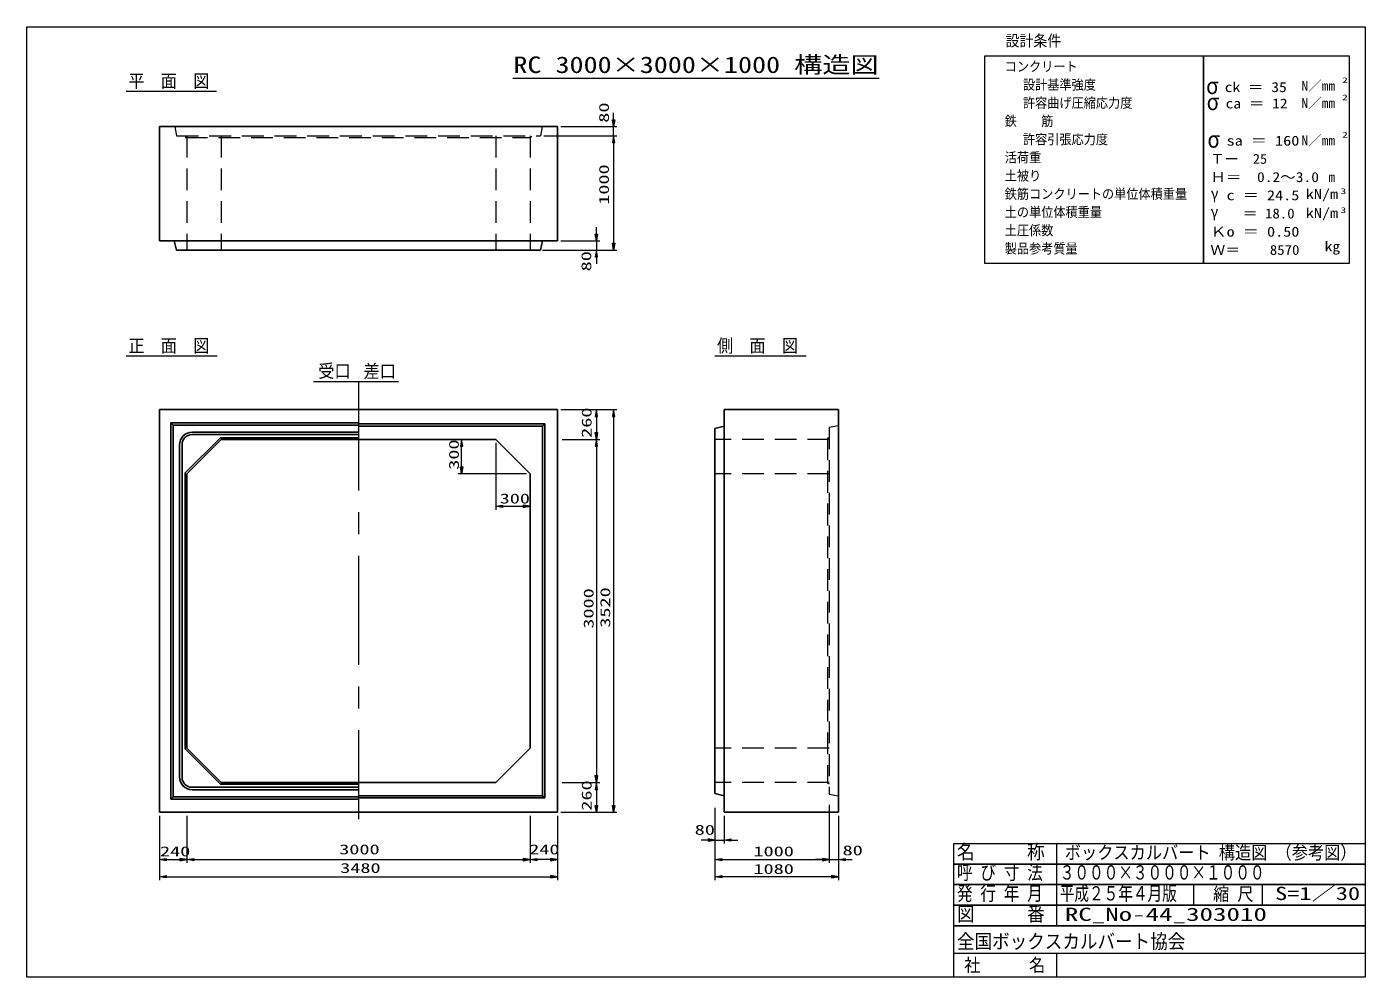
# Model space of a CAD drawing. Units: millimetres on the paper. Extents: x 15 to 405, y 10 to 287.
import ezdxf
from ezdxf.enums import TextEntityAlignment as Align

# ---------------------------------------------------------------- set-up
doc = ezdxf.new("R2010")
doc.units = ezdxf.units.MM
doc.linetypes.add('USER1', pattern=[9.525, 6.35, -3.175])
doc.linetypes.add('USER2', pattern=[50.8, 31.75, -6.35, 6.35, -6.35])
doc.layers.add('0001_02', color=2, linetype='Continuous')
for name, color, linetype, lineweight in [('0_5', 6, 'Continuous', 13), ('BOX', 40, 'Continuous', 25), ('SUNPO', 1, 'Continuous', 13), ('TEXT', 2, 'Continuous', 13)]:
    doc.layers.add(name, color=color, linetype=linetype, lineweight=lineweight)
doc.styles.add('ＭＳ ゴシック', font='')
doc.styles.get('ＭＳ ゴシック').set_extended_font_data('MS Gothic')

msp = doc.modelspace()

# ---------------------------------------------------------------- hatches: boundary and pattern name
at = {"layer": 'SUNPO'}
for points in [[(185.643, 259.912), (186.31, 259.912), (185.976, 257.912)], [(185.643, 253.246), (186.31, 253.246), (185.976, 255.246)], [(185.643, 253.246), (186.31, 253.246), (185.976, 255.246)], [(180.643, 226.579), (181.31, 226.579), (180.976, 224.579)], [(185.643, 223.912), (186.31, 223.912), (185.976, 221.912)], [(180.643, 219.912), (181.31, 219.912), (180.976, 221.912)], [(180.643, 173.412), (181.31, 173.412), (180.976, 175.412)], [(185.643, 173.412), (186.31, 173.412), (185.976, 175.412)], [(180.643, 168.746), (181.31, 168.746), (180.976, 166.746)], [(141.372, 164.746), (142.039, 164.746), (141.705, 166.746)], [(180.643, 164.746), (181.31, 164.746), (180.976, 166.746)], [(141.372, 158.746), (142.039, 158.746), (141.705, 156.746)], [(153.643, 147.586), (153.643, 146.92), (151.643, 147.253)], [(159.643, 147.586), (159.643, 146.92), (161.643, 147.253)], [(180.643, 68.746), (181.31, 68.746), (180.976, 66.746)], [(180.643, 64.746), (181.31, 64.746), (180.976, 66.746)], [(180.643, 60.079), (181.31, 60.079), (180.976, 58.079)], [(185.643, 60.079), (186.31, 60.079), (185.976, 58.079)], [(213.51, 50.303), (213.51, 49.636), (215.51, 49.97)], [(220.176, 50.303), (220.176, 49.636), (218.176, 49.97)], [(55.643, 44.627), (55.643, 43.961), (53.643, 44.294)], [(59.643, 44.627), (59.643, 43.961), (61.643, 44.294)], [(63.643, 44.627), (63.643, 43.961), (61.643, 44.294)], [(159.643, 44.627), (159.643, 43.961), (161.643, 44.294)], [(163.643, 44.627), (163.643, 43.961), (161.643, 44.294)], [(167.643, 44.627), (167.643, 43.961), (169.643, 44.294)], [(217.51, 44.627), (217.51, 43.961), (215.51, 44.294)], [(246.843, 44.627), (246.843, 43.961), (248.843, 44.294)], [(246.843, 44.627), (246.843, 43.961), (248.843, 44.294)], [(253.51, 44.627), (253.51, 43.961), (251.51, 44.294)], [(55.643, 39.627), (55.643, 38.961), (53.643, 39.294)], [(167.643, 39.627), (167.643, 38.961), (169.643, 39.294)], [(217.51, 39.627), (217.51, 38.961), (215.51, 39.294)], [(249.51, 39.627), (249.51, 38.961), (251.51, 39.294)]]:
    msp.add_hatch(color=256, dxfattribs=at).paths.add_polyline_path(points)

# ---------------------------------------------------------------- linework, layer by layer
at = {"layer": '0_5'}
for p, q in [((15, 287), (405, 287)), ((15, 10), (15, 287)), ((405, 287), (405, 10)), ((285, 49), (405, 49)), ((285, 49), (285, 10)), ((315, 49), (315, 25)), ((285, 43), (405, 43)), ((405, 43), (285, 43)), ((285, 37), (405, 37)), ((405, 37), (285, 37)), ((355, 37), (355, 31)), ((375, 37), (375, 31)), ((285, 31), (405, 31)), ((405, 31), (285, 31)), ((285, 25), (405, 25)), ((405, 25), (285, 25)), ((285, 17), (405, 17)), ((315, 17), (315, 10)), ((405, 10), (15, 10))]:
    msp.add_line(p, q, dxfattribs=at)
at = {"layer": 'BOX', "color": 6}
for p, q in [((53.643, 224.579), (53.643, 257.912)), ((53.643, 257.912), (169.643, 257.912)), ((169.643, 257.912), (169.643, 224.579)), ((169.643, 224.579), (53.643, 224.579)), ((57.976, 224.579), (58.643, 221.912)), ((165.31, 224.579), (164.643, 221.912)), ((58.643, 221.912), (164.643, 221.912)), ((53.643, 58.079), (53.643, 175.412)), ((53.643, 175.412), (169.643, 175.412)), ((169.643, 175.412), (169.643, 58.079)), ((218.176, 58.063), (218.176, 175.412)), ((218.176, 175.412), (251.51, 175.412)), ((251.51, 175.412), (251.51, 58.063)), ((218.176, 170.579), (215.51, 169.912)), ((215.51, 169.912), (215.51, 63.579)), ((61.643, 156.746), (71.643, 166.746)), ((71.643, 166.746), (151.643, 166.746)), ((151.643, 166.746), (161.643, 156.746)), ((61.643, 76.746), (61.643, 156.746)), ((161.643, 156.746), (161.643, 76.746)), ((71.643, 66.746), (61.643, 76.746)), ((161.643, 76.746), (151.643, 66.746)), ((151.643, 66.746), (71.643, 66.746)), ((218.176, 62.912), (215.51, 63.579)), ((169.643, 58.079), (53.643, 58.079)), ((251.51, 58.063), (218.176, 58.063))]:
    msp.add_line(p, q, dxfattribs=at)
at = {"layer": 'BOX', "color": 2, "linetype": 'USER1', "lineweight": 13}
for p, q in [((58.143, 257.912), (58.643, 255.246)), ((165.143, 257.912), (164.643, 255.246)), ((58.643, 255.246), (164.643, 255.246)), ((61.121, 255.246), (61.297, 254.746)), ((61.297, 254.746), (161.877, 254.746)), ((61.643, 255.246), (61.643, 221.912)), ((71.643, 255.246), (71.643, 221.912)), ((151.643, 255.246), (151.643, 221.912)), ((161.643, 255.246), (161.643, 221.912)), ((161.877, 254.746), (162.092, 255.246)), ((251.51, 170.746), (248.843, 170.246)), ((248.843, 170.246), (248.843, 63.246)), ((248.843, 166.746), (215.51, 166.746)), ((248.843, 167.264), (248.343, 167.065)), ((248.343, 167.065), (248.343, 66.519)), ((248.843, 156.746), (215.51, 156.746)), ((248.843, 76.746), (215.51, 76.746)), ((248.843, 66.746), (215.51, 66.746)), ((248.343, 66.519), (248.843, 66.342)), ((251.51, 62.746), (248.843, 63.246))]:
    msp.add_line(p, q, dxfattribs=at)
at = {"layer": 'BOX', "color": 2, "lineweight": 13}
msp.add_line((98.56, 183.614), (123.31, 183.614), dxfattribs=at)
at = {"layer": 'BOX', "color": 2, "linetype": 'USER2', "lineweight": 13}
msp.add_line((111.643, 183.614), (111.643, 56.105), dxfattribs=at)
at = {"layer": 'BOX'}
for p, q in [((56.976, 171.579), (57.643, 170.912)), ((56.976, 61.912), (56.976, 171.579)), ((56.976, 171.579), (111.643, 171.579)), ((111.643, 170.912), (57.643, 170.912)), ((57.643, 170.912), (57.643, 62.579)), ((111.643, 168.146), (63.143, 168.146)), ((63.276, 168.879), (111.643, 168.879)), ((111.643, 171.246), (165.976, 171.246)), ((165.31, 170.579), (111.643, 170.579)), ((165.31, 170.579), (165.976, 171.246)), ((165.31, 62.912), (165.31, 170.579)), ((165.976, 171.246), (165.976, 62.246)), ((59.51, 68.379), (59.51, 165.112)), ((60.243, 165.246), (60.243, 68.246)), ((71.436, 167.246), (61.143, 156.953)), ((111.643, 167.246), (71.436, 167.246)), ((61.143, 156.953), (61.143, 76.538)), ((61.143, 76.538), (71.436, 66.246)), ((57.643, 62.579), (56.976, 61.912)), ((57.643, 62.579), (111.643, 62.579)), ((63.143, 65.346), (111.643, 65.346)), ((111.643, 64.612), (63.276, 64.612)), ((71.436, 66.246), (111.643, 66.246)), ((111.643, 62.912), (165.31, 62.912)), ((165.31, 62.912), (165.976, 62.246)), ((111.643, 61.912), (56.976, 61.912)), ((165.976, 62.246), (111.643, 62.246))]:
    msp.add_line(p, q, dxfattribs=at)
for centre, radius, start, end in [((63.276, 165.112), 3.767, 90, 180), ((63.143, 165.246), 2.9, 90, 180), ((63.276, 68.379), 3.767, 180, 270), ((63.143, 68.246), 2.9, 180, 270)]:
    msp.add_arc(centre, radius, start, end, dxfattribs=at)
at = {"layer": 'SUNPO'}
for p, q in [((185.976, 259.912), (185.976, 261.912)), ((170.643, 257.912), (186.976, 257.912)), ((185.976, 255.246), (185.976, 257.912)), ((165.643, 255.246), (186.976, 255.246)), ((165.643, 255.246), (186.976, 255.246)), ((185.976, 253.246), (185.976, 251.246)), ((185.976, 253.246), (185.976, 223.912)), ((180.976, 226.579), (180.976, 228.579)), ((170.643, 224.579), (181.976, 224.579)), ((180.976, 224.579), (180.976, 221.912)), ((165.31, 221.912), (181.976, 221.912)), ((165.31, 221.912), (186.976, 221.912)), ((180.976, 219.912), (180.976, 217.912)), ((170.643, 175.412), (181.976, 175.412)), ((170.643, 175.412), (186.976, 175.412)), ((180.976, 173.412), (180.976, 168.746)), ((185.976, 173.412), (185.976, 60.079)), ((150.643, 166.746), (140.705, 166.746)), ((141.705, 158.746), (141.705, 164.746)), ((151.643, 165.746), (151.643, 146.253)), ((170.976, 166.746), (181.976, 166.746)), ((170.976, 166.746), (181.976, 166.746)), ((180.976, 164.746), (180.976, 68.746)), ((160.643, 156.746), (140.705, 156.746)), ((161.643, 155.746), (161.643, 146.253)), ((153.643, 147.253), (159.643, 147.253)), ((170.976, 66.746), (181.976, 66.746)), ((170.976, 66.746), (181.976, 66.746)), ((180.976, 64.746), (180.976, 60.079)), ((215.51, 59.412), (215.51, 43.294)), ((215.51, 59.412), (215.51, 38.294)), ((215.51, 59.412), (215.51, 48.97)), ((248.843, 60.246), (248.843, 43.294)), ((248.843, 60.246), (248.843, 43.294)), ((53.643, 57.079), (53.643, 38.294)), ((53.643, 57.079), (53.643, 43.294)), ((61.643, 57.079), (61.643, 43.294)), ((61.643, 55.412), (61.643, 43.294)), ((161.643, 57.079), (161.643, 43.294)), ((161.643, 56.246), (161.643, 43.294)), ((169.643, 57.079), (169.643, 38.294)), ((169.643, 57.079), (169.643, 43.294)), ((170.643, 58.079), (181.976, 58.079)), ((170.643, 58.079), (186.976, 58.079)), ((218.176, 57.063), (218.176, 48.97)), ((251.51, 57.063), (251.51, 43.294)), ((251.51, 57.063), (251.51, 38.294)), ((213.51, 49.97), (211.51, 49.97)), ((215.51, 49.97), (218.176, 49.97)), ((220.176, 49.97), (222.176, 49.97)), ((55.643, 44.294), (59.643, 44.294)), ((63.643, 44.294), (159.643, 44.294)), ((167.643, 44.294), (163.643, 44.294)), ((217.51, 44.294), (246.843, 44.294)), ((246.843, 44.294), (244.843, 44.294)), ((248.843, 44.294), (251.51, 44.294)), ((253.51, 44.294), (255.51, 44.294)), ((55.643, 39.294), (167.643, 39.294)), ((249.51, 39.294), (217.51, 39.294))]:
    msp.add_line(p, q, dxfattribs=at)
for points in [[(185.643, 259.912), (186.31, 259.912), (185.976, 257.912)], [(185.643, 253.246), (186.31, 253.246), (185.976, 255.246)], [(185.643, 253.246), (186.31, 253.246), (185.976, 255.246)], [(180.643, 226.579), (181.31, 226.579), (180.976, 224.579)], [(185.643, 223.912), (186.31, 223.912), (185.976, 221.912)], [(180.643, 219.912), (181.31, 219.912), (180.976, 221.912)], [(180.643, 173.412), (181.31, 173.412), (180.976, 175.412)], [(185.643, 173.412), (186.31, 173.412), (185.976, 175.412)], [(180.643, 168.746), (181.31, 168.746), (180.976, 166.746)], [(141.372, 164.746), (142.039, 164.746), (141.705, 166.746)], [(180.643, 164.746), (181.31, 164.746), (180.976, 166.746)], [(141.372, 158.746), (142.039, 158.746), (141.705, 156.746)], [(153.643, 147.586), (153.643, 146.92), (151.643, 147.253)], [(159.643, 147.586), (159.643, 146.92), (161.643, 147.253)], [(180.643, 68.746), (181.31, 68.746), (180.976, 66.746)], [(180.643, 64.746), (181.31, 64.746), (180.976, 66.746)], [(180.643, 60.079), (181.31, 60.079), (180.976, 58.079)], [(185.643, 60.079), (186.31, 60.079), (185.976, 58.079)], [(213.51, 50.303), (213.51, 49.636), (215.51, 49.97)], [(220.176, 50.303), (220.176, 49.636), (218.176, 49.97)], [(55.643, 44.627), (55.643, 43.961), (53.643, 44.294)], [(59.643, 44.627), (59.643, 43.961), (61.643, 44.294)], [(63.643, 44.627), (63.643, 43.961), (61.643, 44.294)], [(159.643, 44.627), (159.643, 43.961), (161.643, 44.294)], [(163.643, 44.627), (163.643, 43.961), (161.643, 44.294)], [(167.643, 44.627), (167.643, 43.961), (169.643, 44.294)], [(217.51, 44.627), (217.51, 43.961), (215.51, 44.294)], [(246.843, 44.627), (246.843, 43.961), (248.843, 44.294)], [(246.843, 44.627), (246.843, 43.961), (248.843, 44.294)], [(253.51, 44.627), (253.51, 43.961), (251.51, 44.294)], [(55.643, 39.627), (55.643, 38.961), (53.643, 39.294)], [(167.643, 39.627), (167.643, 38.961), (169.643, 39.294)], [(217.51, 39.627), (217.51, 38.961), (215.51, 39.294)], [(249.51, 39.627), (249.51, 38.961), (251.51, 39.294)]]:
    msp.add_lwpolyline(points, close=True, dxfattribs=at)
at = {"layer": 'TEXT', "color": 6}
for p, q in [((294.19, 278.518), (357.85, 278.518)), ((294.19, 218.035), (294.19, 278.518)), ((357.85, 218.035), (357.85, 278.518)), ((357.85, 278.518), (357.85, 218.035)), ((357.85, 278.518), (400.291, 278.518)), ((400.291, 278.518), (400.291, 218.035)), ((357.85, 218.035), (294.19, 218.035)), ((400.291, 218.035), (357.85, 218.035))]:
    msp.add_line(p, q, dxfattribs=at)
at = {"layer": 'TEXT', "color": 3}
for p, q in [((156.667, 272), (263.333, 272)), ((43.976, 268.246), (70.237, 268.246)), ((43.976, 191.079), (70.501, 191.079)), ((215.51, 191.079), (242.137, 191.079))]:
    msp.add_line(p, q, dxfattribs=at)

# ---------------------------------------------------------------- texts
at = {"layer": '0001_02', "style": 'ＭＳ ゴシック'}
for s, height, width, p in [('設計条件', 3.299, 0.9, (300.222, 280.31)), ('コンクリート', 2.886, 0.9, (299.959, 273.122)), ('設計基準強度', 2.886, 0.9, (305.264, 267.817)), ('2', 1.649, 1.5, (398.249, 270.1)), ('2', 1.649, 1.5, (398.249, 265.081)), ('鉄\u3000\u3000筋', 2.886, 0.9, (299.959, 257.207)), ('許容引張応力度', 2.886, 0.9, (305.264, 251.902)), ('2', 1.649, 1.5, (398.249, 254.185)), ('活荷重', 2.886, 0.9, (299.959, 246.597)), ('土被り', 2.886, 0.9, (299.959, 241.292)), ('鉄筋コンクリートの単位体積重量', 2.886, 0.9, (299.959, 235.987)), ('土の単位体積重量', 2.886, 0.9, (299.959, 230.682)), ('γ', 3.299, 0.9, (359.947, 230.466)), ('    ＝ 18.0', 2.886, 1.1, (360.67, 230.273)), ('土圧係数', 2.886, 0.9, (299.959, 225.377)), ('Ｋo ＝ 0.50', 2.886, 1.2, (359.877, 224.968)), ('製品参考質量', 2.886, 0.9, (299.959, 220.071)), ('Ｗ＝\u3000\u30008570', 2.886, 1.1, (359.877, 219.663)), ('   kg', 2.886, 1.15, (386.402, 220.663))]:
    msp.add_text(s, height=height, dxfattribs=dict(at, width=width)).set_placement(p, align=Align.BOTTOM_LEFT)
msp.add_text('    m', height=2.886, dxfattribs=at).set_placement((386.402, 240.883), align=Align.BOTTOM_LEFT)
at = {"layer": 'SUNPO', "color": 2, "style": 'ＭＳ ゴシック', "width": 1.5}
for s, p in [('80', (185.487, 259.043)), ('1000', (185.487, 235.12)), ('80', (180.341, 215.718)), ('260', (180.435, 167.19)), ('300', (141.76, 157.888)), ('3000', (181.006, 111.581)), ('3520', (185.857, 111.866)), ('260', (180.435, 58.544))]:
    msp.add_text(s, height=2.886, rotation=90, dxfattribs=at).set_placement(p, align=Align.BOTTOM_LEFT)
for s, p in [('300', (152.786, 147.198)), ('80', (209.623, 50.651)), ('240', (53.819, 44.377)), ('3000', (106.037, 44.948)), ('240', (161.397, 44.948)), ('1000', (226.741, 44.377)), ('80', (252.712, 44.662)), ('3480', (106.322, 39.53)), ('1080', (226.741, 39.244))]:
    msp.add_text(s, height=2.886, dxfattribs=at).set_placement(p, align=Align.BOTTOM_LEFT)
at = {"layer": 'TEXT', "style": 'ＭＳ ゴシック', "width": 1.25}
msp.add_text('RC 3000×3000×1000 構造図', height=4.811, dxfattribs=at).set_placement((210, 272.075), align=Align.BOTTOM_CENTER)
at = {"layer": 'TEXT', "style": 'ＭＳ ゴシック'}
for s, height, width, p in [('平\u3000面\u3000図', 3.848, 0.9, (44.601, 268.13)), ('σ', 4.948, 0.9, (358.628, 265.881)), ('  ck ＝ 35', 2.886, 1.15, (359.555, 267.103)), ('許容曲げ圧縮応力度', 2.886, 0.9, (305.264, 262.512)), ('σ', 4.948, 0.9, (358.781, 261.211)), ('  ca ＝ 12', 2.886, 1.15, (359.801, 262.333)), ('σ', 4.948, 0.9, (359.011, 250.263)), ('  sa ＝ 160', 2.886, 1.2, (359.877, 251.493)), ('Ｔー\u300025', 2.886, 1.05, (359.877, 246.188)), ('Ｈ＝\u30000.2～3.0', 2.886, 1.15, (359.877, 240.883)), ('γ', 3.299, 0.9, (360.012, 235.779)), ('  c ＝ 24.5', 2.886, 1.2, (359.877, 235.578)), ('kN/m', 2.886, 1.2, (387.684, 235.958)), ('3', 1.649, 1.5, (397.785, 237.786)), ('kN/m', 2.886, 1.2, (387.684, 230.408)), ('3', 1.649, 1.5, (397.785, 232.236)), ('正\u3000面\u3000図', 3.848, 0.9, (44.601, 190.964)), ('側\u3000面\u3000図', 3.848, 0.9, (216.135, 190.964)), ('受口', 3.848, 0.9, (99.936, 183.598)), ('差口', 3.848, 0.9, (113.111, 183.549)), ('名      称', 4.169, 0.9, (286.042, 43.212)), ('ボックスカルバート 構造図 （参考図）', 3.848, 0.9, (317.458, 43.26)), ('呼 び 寸 法', 4.169, 0.8, (286.042, 37.212)), ('３０００×３０００×１０００', 4.169, 0.75, (315.989, 37.212)), ('発 行 年 月', 4.169, 0.8, (286.042, 31.116)), ('平成２５年４月版', 4.169, 0.75, (315.989, 31.116)), ('縮 尺', 3.848, 0.9, (360.659, 31.177)), ('S=1／30', 3.848, 1.35, (378.752, 31.346)), ('図      番', 4.169, 0.9, (286.042, 25.116)), ('RC_No-44_303010', 3.848, 1.5, (317.458, 25.26)), ('全国ボックスカルバート協会', 4.169, 0.9, (286.042, 17.116)), ('社\u3000\u3000\u3000名', 3.848, 0.9, (288.156, 10.468))]:
    msp.add_text(s, height=height, dxfattribs=dict(at, width=width)).set_placement(p, align=Align.BOTTOM_LEFT)
for p in [(386.402, 267.474), (386.402, 262.456), (386.402, 251.559)]:
    msp.add_text('N／mm', height=2.886, dxfattribs=at).set_placement(p, align=Align.BOTTOM_LEFT)

doc.saveas('drawing.dxf')
